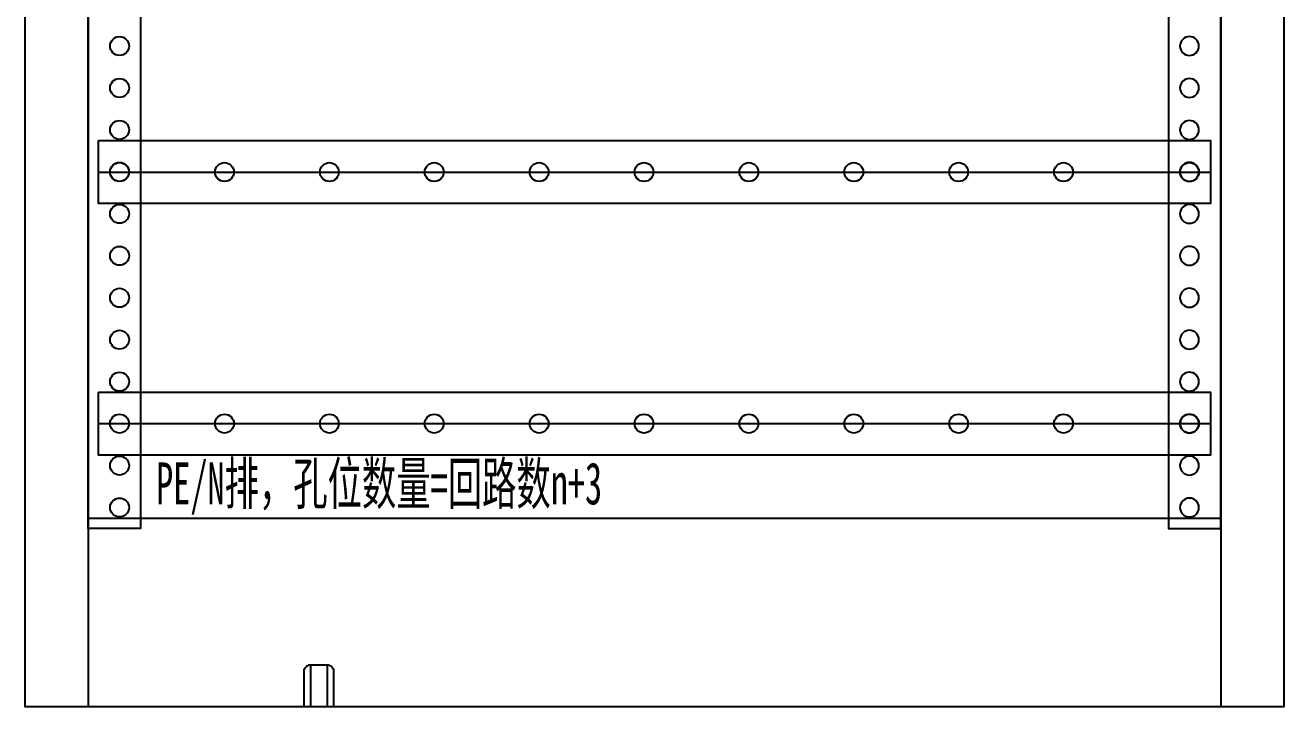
# Model space of a CAD drawing. Extents: x 1466130 to 1466730, y 431688 to 433288.
# Drawn here: x 1466130 to 1466730, y 431688 to 432013 of the extents above; entities that cross this region are included whole.
import ezdxf
from ezdxf.enums import TextEntityAlignment as Align

# ---------------------------------------------------------------- set-up
doc = ezdxf.new("R2010")
doc.units = 0
doc.header["$MEASUREMENT"] = 0
doc.linetypes.add('LYJS-XX', pattern=[0.35, 0.25, -0.1])
doc.layers.add('LY-JS-BJ', color=7, linetype='Continuous')
doc.layers.add('布置图', color=20, linetype='Continuous')
doc.styles.add('宋体', font='', dxfattribs={"width": 0.8, "height": 3.5})
doc.styles.get('宋体').set_extended_font_data('SimSun')

# ---------------------------------------------------------------- blocks, each defined once
blk = doc.blocks.new('*U23')
at = {"layer": 'LY-JS-BJ', "color": 6}
blk.add_circle((0, 0), 4.5, dxfattribs=at)
blk = doc.blocks.new('*U24')
at = {"layer": 'LY-JS-BJ', "color": 0, "linetype": 'ByBlock', "lineweight": -2, "transparency": 16777216}
for p in [(0, -1160), (0, -1180), (0, -1200), (0, -1220), (0, -1240), (0, -1260), (0, -1280), (0, -1300), (0, -1320), (0, -1340), (0, -1360), (0, -1380)]:
    blk.add_blockref('*U23', p, dxfattribs=at)
blk = doc.blocks.new('*U25')
at = {"layer": 'LY-JS-BJ', "color": 0}
blk.add_circle((0, 0), 4.5, dxfattribs=at)
blk = doc.blocks.new('*U26')
at = {"layer": 'LY-JS-BJ', "color": 0, "linetype": 'ByBlock', "lineweight": -2, "transparency": 16777216}
for p in [(0, 0), (50, 0), (100, 0), (150, 0), (200, 0), (250, 0), (300, 0), (350, 0), (400, 0)]:
    blk.add_blockref('*U25', p, dxfattribs=at)
blk = doc.blocks.new('A$C7A207737')
at = {"layer": 'LY-JS-BJ', "color": 4, "linetype": 'LYJS-XX'}
for p, q in [((-10, 119.93), (520, 119.93)), ((-10, 0), (520, 0))]:
    blk.add_line(p, q, dxfattribs=at)
at = {"layer": 'LY-JS-BJ', "color": 0}
for points in [[(-10, 134.93), (520, 134.93), (520, 104.93), (-10, 104.93)], [(-10, 15), (520, 15), (520, -15), (-10, -15)]]:
    blk.add_lwpolyline(points, close=True, dxfattribs=at)
for centre in [(0, 119.93), (510, 119.93), (0, 0), (510, 0)]:
    blk.add_circle(centre, 4.5, dxfattribs=at)
for p in [(50, 119.93), (50, 0)]:
    blk.add_blockref('*U26', p, dxfattribs=at)
at = {"layer": 'LY-JS-BJ', "color": 4, "style": '宋体', "width": 0.6}
blk.add_text('PE/N排，孔位数量=回路数n+3', height=20, dxfattribs=at).set_placement((17.41, -28.5), align=Align.MIDDLE_LEFT)
blk = doc.blocks.new('*U28')
at = {"layer": 'LY-JS-BJ', "color": 6}
blk.add_circle((0, 0), 4.5, dxfattribs=at)
blk = doc.blocks.new('*U29')
at = {"layer": 'LY-JS-BJ', "color": 0, "linetype": 'ByBlock', "lineweight": -2, "transparency": 16777216}
for p in [(0, -1160), (0, -1180), (0, -1200), (0, -1220), (0, -1240), (0, -1260), (0, -1280), (0, -1300), (0, -1320), (0, -1340), (0, -1360), (0, -1380)]:
    blk.add_blockref('*U28', p, dxfattribs=at)
blk = doc.blocks.new('A$C11EF57A1')
at = {"layer": 'LY-JS-BJ', "color": 0, "ltscale": 2}
for p, q in [((-4, 20), (-4, 0)), ((4, 20), (4, 0))]:
    blk.add_line(p, q, dxfattribs=at)
blk.add_lwpolyline([(-4, 20), (4, 20, -0.414214), (7, 17), (7, 0), (-7, 0), (-7, 17, -0.414214)], format="xyb", close=True, dxfattribs=at)

msp = doc.modelspace()

# ---------------------------------------------------------------- linework, layer by layer
at = {"layer": 'LY-JS-BJ', "color": 6, "ltscale": 50}
for points in [[(1466159.5, 433233.14), (1466159.5, 431688.14)], [(1466699.5, 433233.14), (1466699.5, 431688.14)], [(1466159.5, 431778.14), (1466699.5, 431778.14)]]:
    msp.add_lwpolyline(points, dxfattribs=at)
at = {"layer": 'LY-JS-BJ', "color": 6, "lineweight": -3}
for points in [[(1466184.5, 433173.14), (1466184.5, 431773.14), (1466159.5, 431773.14), (1466159.5, 433173.14)], [(1466674.5, 433173.14), (1466674.5, 431773.14), (1466699.5, 431773.14), (1466699.5, 433173.14)]]:
    msp.add_lwpolyline(points, close=True, dxfattribs=at)
at = {"layer": '布置图', "ltscale": 50}
msp.add_lwpolyline([(1466129.5, 433288.14), (1466729.5, 433288.14), (1466729.5, 431688.14), (1466129.5, 431688.14)], close=True, dxfattribs=at)

# ---------------------------------------------------------------- block references
at = {"layer": 'LY-JS-BJ', "color": 6, "lineweight": -3}
for name, p in [('*U29', (1466174.5, 433163.14)), ('A$C7A207737', (1466174.5, 431823.14))]:
    msp.add_blockref(name, p, dxfattribs=at)
at = {"layer": 'LY-JS-BJ', "color": 6, "lineweight": -3, "xscale": -1}
msp.add_blockref('*U24', (1466684.5, 433163.14), dxfattribs=at)
at = {"layer": 'LY-JS-BJ', "color": 6, "lineweight": -3, "ltscale": 2}
msp.add_blockref('A$C11EF57A1', (1466269.5, 431688.14), dxfattribs=at)

doc.saveas('drawing.dxf')
